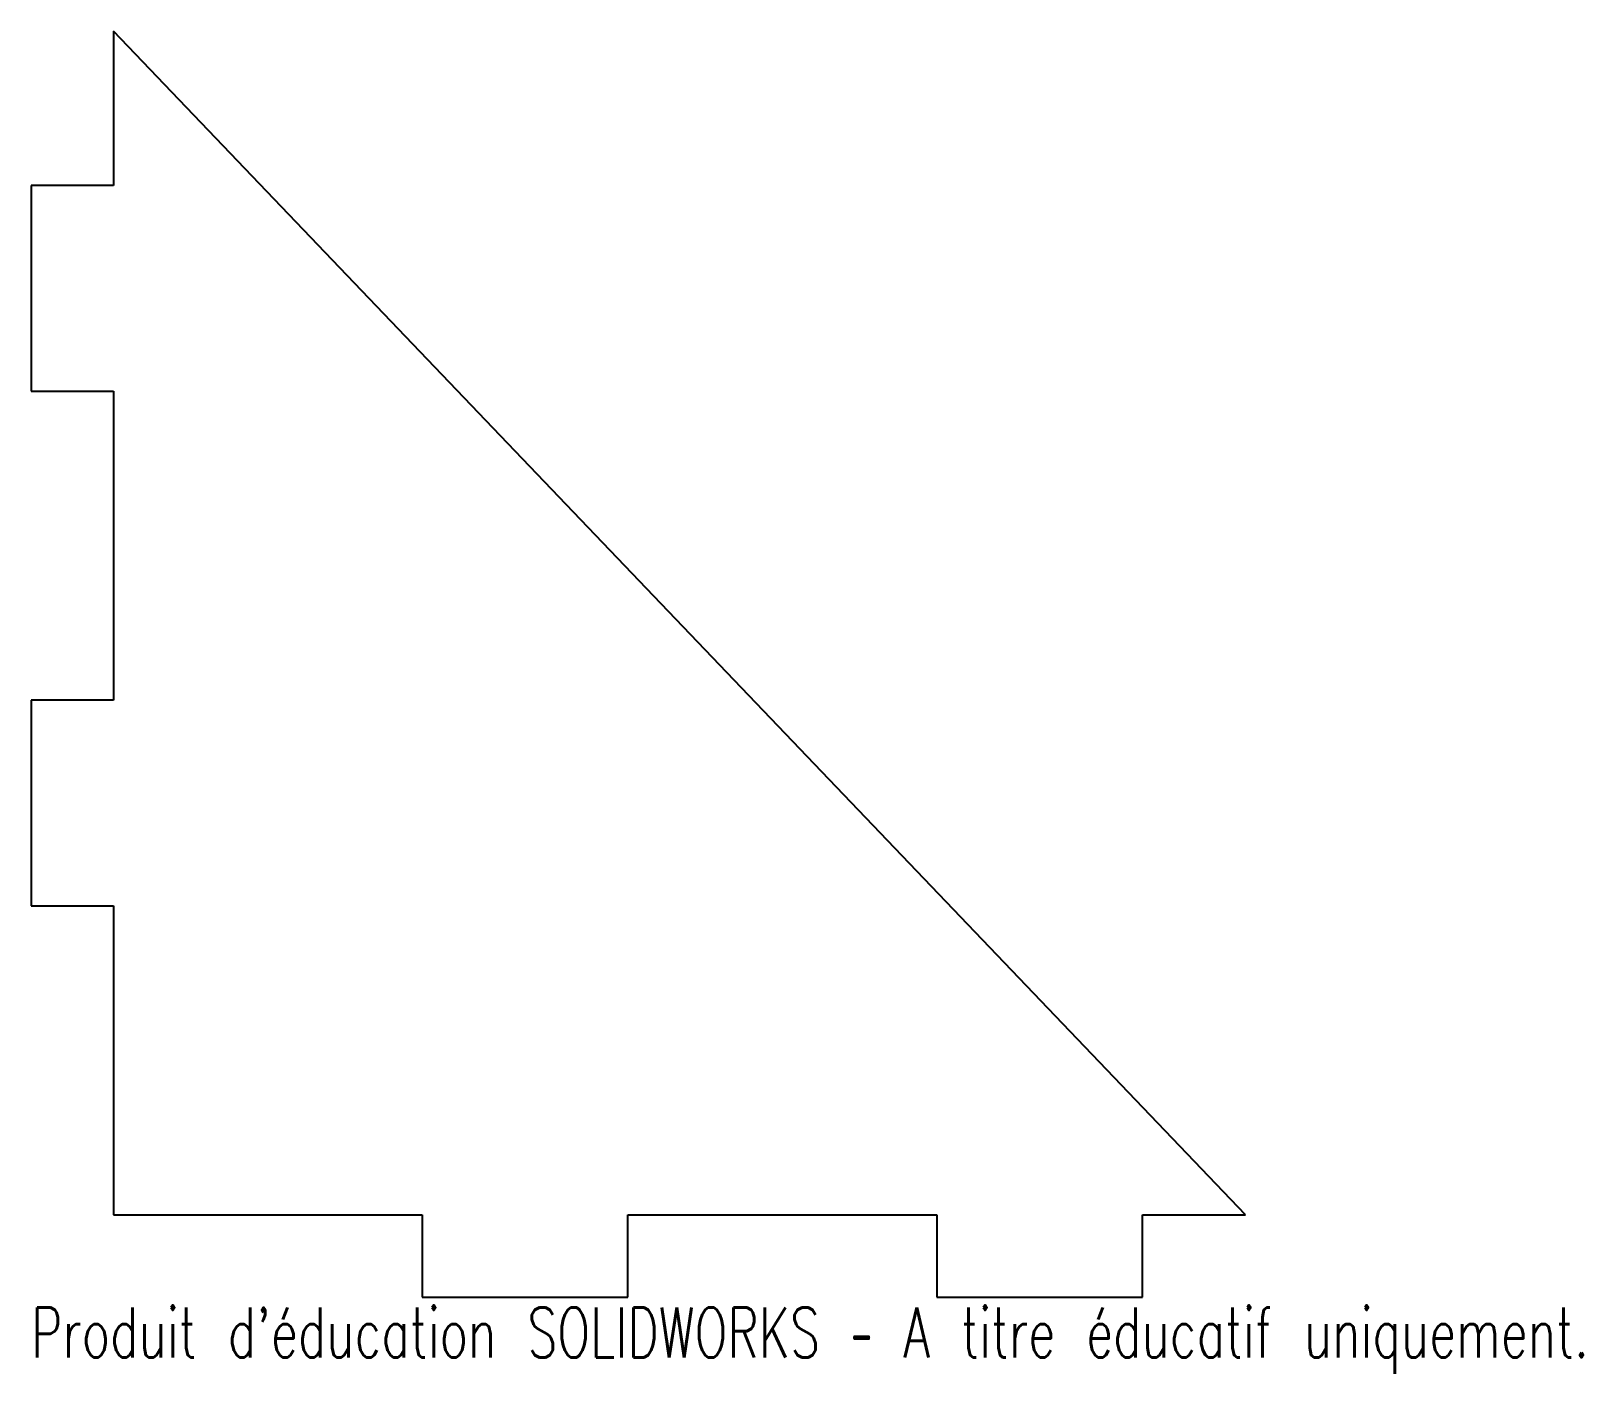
# Model space of a CAD drawing. Header units: millimetres. Extents: x -8 to 143, y -15 to 115.
import ezdxf

# ---------------------------------------------------------------- set-up
doc = ezdxf.new("R2010")
doc.units = ezdxf.units.MM
doc.styles.add('SLDTEXTSTYLE0', font='TXT', dxfattribs={"width": 0.7, "bigfont": 'bigfont'})

msp = doc.modelspace()

# ---------------------------------------------------------------- linework, layer by layer
at = {"color": 7, "linetype": 'Continuous', "lineweight": 25}
for p, q in [((110, 0), (0, 115)), ((0, 115), (0, 100)), ((-8, 100), (-8, 80)), ((0, 100), (-8, 100)), ((-8, 80), (0, 80)), ((0, 80), (0, 50)), ((-8, 50), (-8, 30)), ((0, 50), (-8, 50)), ((-8, 30), (0, 30)), ((0, 30), (0, 0)), ((0, 0), (30, 0)), ((30, 0), (30, -8)), ((50, -8), (50, 0)), ((50, 0), (80, 0)), ((80, 0), (80, -8)), ((100, -8), (100, 0)), ((100, 0), (110, 0)), ((30, -8), (50, -8)), ((80, -8), (100, -8))]:
    msp.add_line(p, q, dxfattribs=at)

# ---------------------------------------------------------------- texts
at = {"color": 7, "linetype": 'Continuous', "insert": (-8, -9.02), "char_height": 4.8336, "attachment_point": 1, "style": 'SLDTEXTSTYLE0'}
msp.add_mtext("Produit d'éducation SOLIDWORKS – A titre éducatif uniquement.", dxfattribs=at)

doc.saveas('drawing.dxf')
